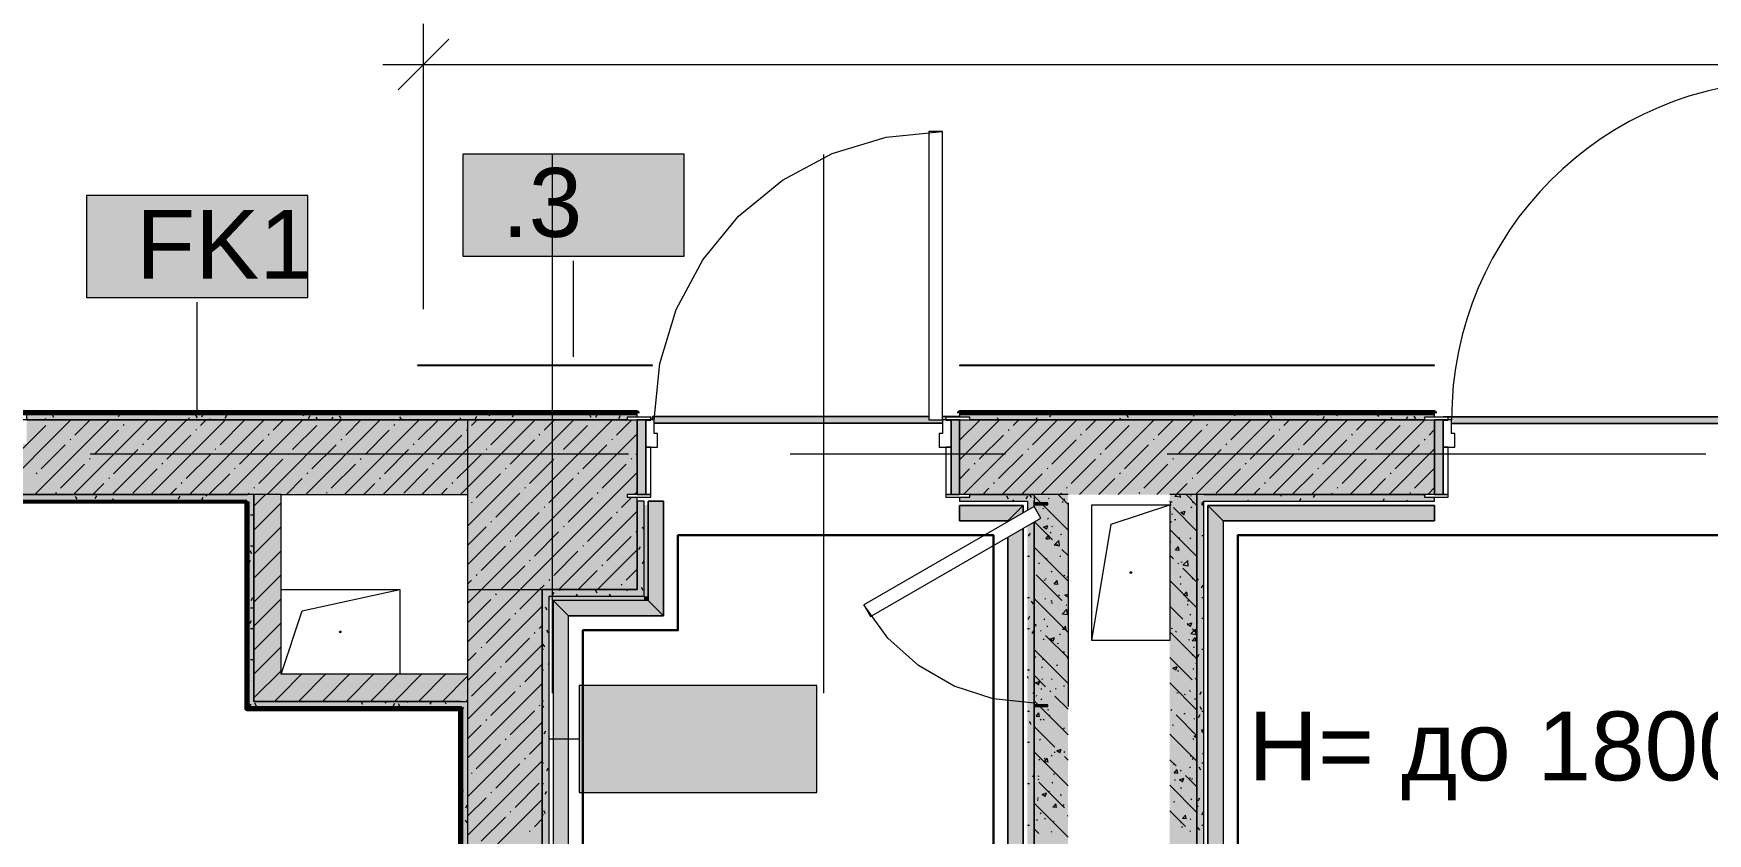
# Model space of a CAD drawing. Header units: millimetres. Extents: x -3817 to 677485, y -22715 to 103890.
# Drawn here: x 391413 to 396348, y 8599 to 10958 of the extents above; entities that cross this region are included whole.
import ezdxf

# ---------------------------------------------------------------- set-up
doc = ezdxf.new("R2010")
doc.units = ezdxf.units.MM
doc.layers.add('PDF _Геометрия', color=7, linetype='Continuous', true_color=0x1d1d1d)
doc.layers.add('PDF _Сплошная заливка', color=7, linetype='Continuous', true_color=0xffffff)
doc.layers.add('PDF _Текст', color=7, linetype='Continuous')
doc.styles.add('PDF GOST-Common', font='arial.ttf')

msp = doc.modelspace()

# ---------------------------------------------------------------- hatches: boundary and pattern name
at = {"layer": 'PDF _Сплошная заливка', "transparency": 33554559}
h = msp.add_hatch(color=256, dxfattribs=at)
h.paths.add_polyline_path([(399142.9, 9819), (399507.9, 9819), (399507.9, 9827), (399562.9, 9827), (399562.9, 9839), (398942.9, 9839), (398942.9, 9827), (398972.9, 9827), (398972.9, 9819)], flags=0)
h.paths.add_polyline_path([(401518.8, 9819), (402032.9, 9819), (402032.9, 9839), (401012.9, 9839), (401012.9, 9827), (401067.9, 9827), (401067.9, 9819)], flags=0)
h.paths.add_polyline_path([(390192.9, 9819), (390192.9, 9839), (388062.9, 9839), (388062.9, 9819), (389515.8, 9819)], flags=0)
h.paths.add_polyline_path([(391392.9, 9819), (393162.9, 9819.3), (393162.9, 9827), (393192.9, 9827), (393192.9, 9839), (391392.9, 9839)], flags=0)
h.paths.add_polyline_path([(394172.9, 9819), (395513.4, 9819.4), (395513.4, 9827), (395543.4, 9827), (395543.4, 9839), (394142.9, 9839), (394142.9, 9827), (394172.9, 9827)], flags=0)
h.paths.add_polyline_path([(396673.4, 9819), (397962.9, 9819), (397962.9, 9827), (397992.9, 9827), (397992.9, 9839), (396643.4, 9839), (396643.4, 9827), (396673.4, 9827), (396673.4, 9819.4)], flags=0)
at = {"layer": 'PDF _Сплошная заливка', "true_color": 0x494949, "transparency": 33554559}
h = msp.add_hatch(color=251, dxfattribs=at)
h.paths.add_polyline_path([(394092.9, 9809), (394092.9, 9819), (394052.9, 9819), (394052.9, 9829), (393237.9, 9829), (393237.9, 9819), (393242.9, 9819), (393242.9, 9809), (394052.9, 9809)], flags=0)
h.paths.add_polyline_path([(394092.9, 9819), (394102.9, 9819), (394102.9, 9827), (394092.9, 9829)], flags=0)
h = msp.add_hatch(color=251, dxfattribs=at)
h.paths.add_polyline_path([(396593.4, 9808), (396593.4, 9819), (396553.4, 9819), (396553.4, 9828), (395583.4, 9827), (395583.4, 9819), (395593.4, 9819), (395593.4, 9808), (396553.4, 9808)], flags=0)
h.paths.add_polyline_path([(396593.4, 9819), (396603.4, 9819), (396603.4, 9827), (396593.4, 9828)], flags=0)
at = {"layer": 'PDF _Сплошная заливка', "transparency": 33554559}
for points in [[(388692.9, 9599), (392692.9, 9599), (392692.9, 9819), (391392.9, 9819), (391392.9, 9749), (390192.9, 9749), (390192.9, 9819), (388692.9, 9819), (388692.9, 9714.6)], [(392692.9, 9319), (393192.9, 9319), (393192.9, 9591), (393162.9, 9591), (393162.9, 9599), (393192.9, 9599), (393192.9, 9819), (392692.9, 9819), (392692.9, 9599)], [(394362.9, 9579), (394362.9, 9599), (394172.9, 9599), (394172.9, 9591), (394142.9, 9591), (394142.9, 9579), (394342.9, 9579)], [(394462.9, 6649), (394462.9, 9599), (394362.9, 9599), (394363.1, 9574), (394402.9, 9574), (394402.9, 9569), (394362.9, 9569), (394363.4, 9563.1), (394382.9, 9529.4), (394362.9, 9517.8), (394362.9, 8979), (394402.9, 8979), (394402.9, 8974), (394362.9, 8974), (394362.9, 6649)], [(394762.9, 6749), (394842.9, 6749), (394842.9, 9599), (394762.9, 9599), (394762.9, 6911.4)], [(394842.9, 7319), (394862.9, 7319), (394862.9, 9599), (394842.9, 9599), (394842.9, 8780.2)], [(392903.4, 2319), (392912.9, 2319), (392912.9, 9319), (392692.9, 9319), (392692.9, 2319)], [(392692.9, 8989), (392692.9, 9069), (392142.9, 9069), (392142.9, 8989), (392672.9, 8989)], [(392671.9, 8969), (392672.9, 8969), (392672.9, 8989), (392042.9, 8989), (392042.9, 8969), (392516.6, 8969)]]:
    msp.add_hatch(color=256, dxfattribs=at).paths.add_polyline_path(points)
h = msp.add_hatch(color=256, dxfattribs=at)
h.paths.add_polyline_path([(394842.9, 9599), (395543.4, 9599), (395543.4, 9819), (394142.9, 9819), (394142.9, 9599), (394762.9, 9599)], flags=0)
h.paths.add_polyline_path([(396643.4, 9599), (397992.9, 9599), (397992.9, 9819), (396643.4, 9819), (396643.4, 9714.6)], flags=0)
h.paths.add_polyline_path([(399142.9, 9599), (399142.9, 9819), (398942.9, 9819), (398942.9, 9599), (398972.9, 9599)], flags=0)
h = msp.add_hatch(color=256, dxfattribs=at)
h.paths.add_polyline_path([(394342.9, 6629), (394362.9, 6629), (394362.9, 9517.8), (394342.9, 9506.3), (394342.9, 6911.4)], flags=0)
h.paths.add_polyline_path([(394342.9, 9552.5), (394362.9, 9564), (394362.9, 9579), (394342.9, 9579), (394342.9, 9564)], flags=0)
h = msp.add_hatch(color=256, dxfattribs=at)
h.paths.add_polyline_path([(397017.7, 9579), (397202.9, 9579), (397202.9, 9599), (396673.4, 9599), (396673.4, 9591), (396643.4, 9591), (396643.4, 9579), (396673.4, 9579)], flags=0)
h.paths.add_polyline_path([(395513.4, 9579), (395543.4, 9579), (395543.4, 9591), (395513.4, 9591), (395513.4, 9599), (394862.9, 9599), (394862.9, 9579)], flags=0)
at = {"layer": 'PDF _Сплошная заливка', "true_color": 0xd7cdc4, "transparency": 33554559}
h = msp.add_hatch(color=254, dxfattribs=at)
h.paths.add_polyline_path([(394285.4, 6571.5), (394330.4, 6616.5), (394330.4, 9499.1), (394285.4, 9473.1), (394285.4, 6911.4)], flags=0)
h.paths.add_polyline_path([(394285.4, 9519.3), (394330.4, 9545.2), (394330.4, 9566.5), (394285.4, 9521.5)], flags=0)
msp.add_hatch(color=254, dxfattribs=at).paths.add_polyline_path([(394875.4, 7356.5), (394920.4, 7401.5), (394920.4, 9521.5), (394875.4, 9566.5), (394875.4, 8780.2)])

# ---------------------------------------------------------------- linework, layer by layer
at = {"layer": 'PDF _Геометрия', "color": 7, "lineweight": 9}
for points in [[(392562.9, 10145), (392562.9, 10866.9), (392562.9, 10986.9)], [(392442.9, 10866.9), (399482.9, 10866.9)], [(393005, 10005.1), (393005, 10288.2)], [(391895.7, 9839.5), (391895.7, 10166.2)], [(393192.9, 9839), (391392.9, 9839)], [(393237.9, 9819), (393237.9, 9829), (393237.9, 9819)], [(395543.4, 9839), (394142.9, 9839)], [(393162.9, 9819), (392692.9, 9819), (392692.9, 9319), (393192.9, 9319), (393192.9, 9591)], [(393192.9, 9599), (393192.9, 9819)], [(389472.9, 9579), (389472.9, 9069), (389472.9, 9579), (389472.9, 9599), (392042.9, 9599), (389472.9, 9599), (389392.9, 9599)], [(389492.9, 9579), (392041.9, 9579)], [(392142.9, 9599), (392062.9, 9599), (392042.9, 9599)], [(392042.9, 9579), (392042.9, 8989)], [(393225.4, 9286.5), (393225.4, 9579), (393225.4, 9286.5), (392945.4, 9286.5)], [(393270.4, 9241.5), (393270.4, 9579), (393270.4, 9241.5), (392990.4, 9241.5)], [(393270.4, 9579), (393225.4, 9579), (393270.4, 9579)], [(394462.9, 9599), (394362.9, 9599), (394362.9, 9579), (394362.9, 9564), (394362.9, 9579)], [(394862.9, 9599), (395517.3, 9599), (394862.9, 9599), (394842.9, 9599), (394762.9, 9599)], [(394142.9, 9566.5), (394142.9, 9521.5), (394142.9, 9566.5)], [(394285.4, 9521.5), (394330.4, 9566.5)], [(394330.4, 9545.2), (394330.4, 9566.5)], [(394330.4, 9566.5), (394330.4, 9545.2)], [(394532.9, 9169), (394590.4, 9511.5), (394762.9, 9569)], [(394875.4, 9566.5), (395542.9, 9566.5), (394875.4, 9566.5), (394875.4, 7356.5)], [(395542.9, 9521.5), (395542.9, 9566.5), (395542.9, 9521.5)], [(394285.4, 9521.5), (394285.4, 9519.3)], [(394285.4, 9521.5), (394285.4, 9519.3)], [(394330.4, 6616.5), (394330.4, 9499.1), (394330.4, 6616.5), (394630.4, 6616.5)], [(394362.9, 6649), (394362.9, 9517.8), (394362.9, 6649), (394462.9, 6649)], [(394920.4, 9521.5), (395542.9, 9521.5), (394920.4, 9521.5), (394920.4, 7401.5)], [(394285.4, 6571.5), (394285.4, 9473.1), (394285.4, 6571.5), (394585.4, 6571.5)], [(392142.9, 9319), (392492.9, 9319), (392492.9, 9069), (392142.9, 9069), (392205.4, 9256.5), (392492.9, 9319)], [(392990.4, 2434.5), (392990.4, 9241.5), (392945.4, 9286.5), (392945.4, 2434.5)], [(392990.4, 2446.5), (392990.4, 9241.5), (393270.4, 9241.5), (393225.4, 9286.5), (392945.4, 9286.5), (392945.4, 2446.5)], [(393225.4, 9296.5), (393214.4, 9296.5), (393214.4, 9286.5)], [(392692.9, 9069), (392692.9, 8989), (392692.9, 2039), (392692.9, 2019), (392442.9, 2019), (392672.9, 2019), (392692.9, 2019), (392692.9, 1819), (392442.9, 1819)], [(392672.9, 8989), (392142.9, 8989), (392672.9, 8989), (392692.9, 8989), (392692.9, 2039), (392692.9, 2019), (392672.9, 2019)], [(392042.9, 8969), (392671.9, 8969)], [(392672.9, 8969), (392672.9, 2040)], [(392932.9, 8878.7), (393022, 8878.7)]]:
    msp.add_lwpolyline(points, dxfattribs=at)
at = {"layer": 'PDF _Геометрия', "color": 7, "lineweight": 20}
msp.add_lwpolyline([(392637.9, 10941.9), (392562.9, 10866.9), (392487.9, 10791.9)], dxfattribs=at)
at = {"layer": 'PDF _Геометрия', "color": 253, "lineweight": 9, "true_color": 0xaaaaaa}
for points in [[(393242.9, 9819), (393259.2, 9984.8), (393307.6, 10144.3), (393386.1, 10291.2), (393491.8, 10420), (393620.7, 10525.8), (393767.6, 10604.3), (393927.1, 10652.7), (394092.9, 10669)], [(392942.9, 9013.6), (392942.9, 10601.1)], [(393742.9, 9013.6), (393742.9, 10601.1)], [(391580, 9719), (393167.5, 9719)], [(393643.8, 9719), (394278.8, 9719)], [(394755, 9719), (396342.5, 9719)], [(394362.9, 8984), (394242.3, 8996.7), (394127, 9034.1), (394022, 9094.8), (393931.9, 9175.9), (393860.6, 9274)]]:
    msp.add_lwpolyline(points, dxfattribs=at)
at = {"layer": 'PDF _Геометрия', "color": 253, "lineweight": 13, "true_color": 0xaaaaaa}
for points in [[(394092.9, 10669), (394052.9, 10669), (394052.9, 9819), (394092.9, 9819)], [(393232.9, 9819), (393232.9, 9827), (393162.9, 9827), (393162.9, 9819)], [(394102.9, 9819), (394172.9, 9819), (394172.9, 9827), (394102.9, 9827)], [(395583.4, 9819), (395583.4, 9827), (395513.4, 9827), (395513.4, 9819)], [(393217.9, 9599), (393217.9, 9819), (393192.9, 9819), (393192.9, 9599)], [(393242.9, 9819), (393217.9, 9819), (393217.9, 9739), (393252.9, 9739), (393252.9, 9779), (393242.9, 9779)], [(393232.9, 9818), (393232.9, 9819), (393217.9, 9819), (393217.9, 9818)], [(394092.9, 9819), (394092.9, 9779), (394082.9, 9779), (394082.9, 9739), (394117.9, 9739), (394117.9, 9819)], [(394102.9, 9818), (394117.9, 9818), (394117.9, 9819), (394102.9, 9819)], [(394117.9, 9599), (394142.9, 9599), (394142.9, 9819), (394117.9, 9819)], [(395568.4, 9599), (395568.4, 9819), (395543.4, 9819), (395543.4, 9599)], [(395593.4, 9819), (395568.4, 9819), (395568.4, 9739), (395603.4, 9739), (395603.4, 9779), (395593.4, 9779)], [(395583.4, 9818), (395583.4, 9819), (395568.4, 9819), (395568.4, 9818)], [(393232.9, 9599), (393232.9, 9739), (393217.9, 9739), (393217.9, 9599)], [(394102.9, 9599), (394117.9, 9599), (394117.9, 9739), (394102.9, 9739)], [(395583.4, 9599), (395583.4, 9739), (395568.4, 9739), (395568.4, 9599)], [(393232.9, 9591), (393232.9, 9599), (393162.9, 9599), (393162.9, 9591)], [(394102.9, 9591), (394172.9, 9591), (394172.9, 9599), (394102.9, 9599)], [(394402.9, 9569), (394402.9, 9574), (394362.9, 9574), (394362.9, 9569)], [(395583.4, 9591), (395583.4, 9599), (395513.4, 9599), (395513.4, 9591)], [(393860.6, 9274), (393880.6, 9239.4), (394382.9, 9529.4), (394362.9, 9564)], [(394402.9, 8979), (394362.9, 8979), (394362.9, 8974), (394402.9, 8974)]]:
    msp.add_lwpolyline(points, close=True, dxfattribs=at)
at = {"layer": 'PDF _Геометрия', "color": 7, "lineweight": 9}
for points in [[(393331.6, 10602.1), (392678.4, 10602.1), (392678.4, 10302.1), (393331.6, 10302.1)], [(392222.2, 10480.1), (391569.1, 10480.1), (391569.1, 10180.1), (392222.2, 10180.1)], [(393237.9, 9829), (394052.9, 9829)], [(394092.9, 9829), (394142.9, 9829)], [(395568.4, 9828), (396553.4, 9828)], [(393242.9, 9809), (394092.9, 9809)], [(395513.4, 9819), (394172.9, 9819)], [(395593.4, 9808), (396593.4, 9808)], [(394172.9, 9599), (394362.9, 9599)], [(394330.4, 9566.5), (394142.9, 9566.5)], [(394762.9, 9569), (394762.9, 9169), (394532.9, 9169), (394532.9, 9569)], [(394875.4, 7356.5), (394875.4, 9566.5), (394920.4, 9521.5), (394920.4, 7401.5), (396650.5, 7401.5), (394920.4, 7401.5), (394875.4, 7356.5), (396624.5, 7356.5)], [(394285.4, 9521.5), (394142.9, 9521.5)], [(393722, 9036.2), (393022, 9036.2), (393022, 8720.6), (393722, 8720.6)]]:
    msp.add_lwpolyline(points, close=True, dxfattribs=at)
at = {"layer": 'PDF _Геометрия', "color": 9, "lineweight": 9, "true_color": 0xc0c0c0}
for points in [[(392545.4, 9979), (393237.9, 9979), (393237.9, 9980), (392545.4, 9980)], [(394142.9, 9979), (395543.4, 9979), (395543.4, 9980), (394142.9, 9980)], [(392562.9, 9844), (393192.9, 9844), (393192.9, 9845), (392562.9, 9845)], [(394142.9, 9844), (395543.4, 9844), (395543.4, 9845), (394142.9, 9845)], [(392062.9, 9599), (392062.9, 8989), (392142.9, 8989), (392062.9, 8989)], [(392692.9, 9599), (392692.9, 9069), (392142.9, 9069), (392142.9, 9599)], [(394842.9, 7319), (394842.9, 9599)]]:
    msp.add_lwpolyline(points, close=True, dxfattribs=at)
at = {"layer": 'PDF _Геометрия', "color": 231, "lineweight": 70, "true_color": 0xff80c0}
for points in [[(393192.9, 9839), (393192.9, 9840), (388052.4, 9840), (386862.9, 9840), (386862.9, 9839)], [(395543.4, 9839), (395543.4, 9840), (394142.9, 9840), (394142.9, 9839)], [(392041.9, 9578), (392041.9, 8969), (392041.9, 8968), (392671.9, 8968), (392671.9, 2040), (388913.9, 2040), (388913.9, 2458.9), (388913.9, 2459.9), (388172.9, 2459.9), (388171.9, 2459.9), (388171.9, 2059.5), (388172.9, 2059.5), (388172.9, 2458.9), (388912.9, 2458.9), (388912.9, 2438.9)], [(392042.9, 8969), (392042.9, 8989)]]:
    msp.add_lwpolyline(points, dxfattribs=at)
at = {"layer": 'PDF _Геометрия', "color": 9, "lineweight": 9, "true_color": 0xc0c0c0}
for points in [[(391392.9, 9839), (391392.9, 9819), (393162.9, 9819)], [(393192.9, 9827), (393192.9, 9839)], [(394142.9, 9839), (394142.9, 9827)], [(395543.4, 9827), (395543.4, 9839)], [(392912.9, 9819), (392692.9, 9819), (388692.9, 9819), (388692.9, 9599), (389392.9, 9599), (389392.9, 9069), (388272.9, 9069), (388272.9, 9319), (388192.9, 9319), (388192.9, 9069), (388192.9, 8989), (389236.7, 8989), (388192.9, 8989), (388192.9, 9599)], [(394142.9, 9819), (394142.9, 9599)], [(395543.4, 9599), (395543.4, 9819)], [(392912.9, 2319), (392912.9, 9319), (392912.9, 2319), (392932.9, 2319), (393192.9, 2319), (393192.9, 2039), (393212.9, 2039), (393442.9, 2039), (393442.9, 2059), (393212.9, 2059), (393212.9, 2319), (393212.9, 2339), (392932.9, 2339), (392932.9, 9299), (393192.9, 9299), (393212.9, 9299), (393212.9, 9579), (393192.9, 9579), (393192.9, 9319), (392932.9, 9319), (392912.9, 9319)], [(394142.9, 9591), (394142.9, 9579), (394342.9, 9579), (394342.9, 9552.5)], [(394462.9, 9574), (394462.9, 8974)], [(396614.4, 7339), (394862.9, 7339), (394862.9, 9579), (395543.4, 9579), (395543.4, 9591)], [(392042.9, 8989), (392042.9, 8969)]]:
    msp.add_lwpolyline(points, dxfattribs=at)
at = {"layer": 'PDF _Геометрия', "color": 231, "lineweight": 9, "true_color": 0xff80c0}
for points in [[(391392.9, 9839), (393192.9, 9839)], [(394142.9, 9839), (395543.4, 9839)], [(392042.9, 8989), (392042.9, 9579), (392041.9, 9579)], [(388912.9, 2438.9), (388912.9, 2040), (388912.9, 2039), (392551.9, 2039), (392672.9, 2039), (392672.9, 2040), (392672.9, 8969), (392671.9, 8969), (392042.9, 8969)]]:
    msp.add_lwpolyline(points, dxfattribs=at)
at = {"layer": 'PDF _Геометрия', "color": 253, "lineweight": 9, "true_color": 0x9b9b9b}
for points in [[(391431.6, 9837.6), (391430.8, 9839)], [(391448.8, 9823), (391446.5, 9819)], [(391473.2, 9826.5), (391468.2, 9835.2)], [(391668.1, 9837.1), (391663.1, 9828.4)], [(391787, 9831.6), (391782.7, 9839)], [(391855, 9835.7), (391853.1, 9839)], [(391872.2, 9824.9), (391868.9, 9819)], [(391896.6, 9824.6), (391891.6, 9833.3)], [(391913.9, 9836), (391908.9, 9827.3)], [(391935.1, 9819), (391933.3, 9822.1)], [(391981.9, 9831.9), (391976.9, 9823.2)], [(392032.7, 9832.7), (392029.1, 9839)], [(392210.4, 9829.7), (392205.4, 9838.5)], [(392227.6, 9830.8), (392222.6, 9822.1)], [(392251.8, 9819), (392247, 9827.3)], [(392295.7, 9826.8), (392291.2, 9819)], [(392320.1, 9822.7), (392315.1, 9831.4)], [(392357.4, 9819), (392356.7, 9820.2)], [(392497.8, 9819.7), (392492.8, 9828.4)], [(392513.9, 9839), (392510, 9832.2)], [(392674.2, 9819), (392670.5, 9825.4)], [(392719.1, 9828.7), (392714.1, 9819.9)], [(392760.3, 9839), (392755.7, 9831.1)], [(392828.8, 9835.7), (392823.8, 9827)], [(393015.7, 9837.1), (393014.6, 9839)], [(393057.3, 9826), (393052.3, 9834.7)], [(393074.5, 9834.6), (393069.5, 9825.9)], [(393142.6, 9830.5), (393137.5, 9821.8)], [(394176.3, 9838.5), (394176, 9839)], [(394257.9, 9819), (394254.5, 9824.9)], [(394371.2, 9825.1), (394367.7, 9819)], [(394412.9, 9836.2), (394407.8, 9827.5)], [(394449.7, 9839), (394449.5, 9838.7)], [(394520.1, 9839), (394517.5, 9834.6)], [(394599.7, 9836.6), (394598.3, 9839)], [(394617, 9824), (394614.1, 9819)], [(394641.4, 9825.4), (394636.3, 9834.2)], [(394766.4, 9839), (394763.2, 9833.5)], [(394836.3, 9838.1), (394831.3, 9829.4)], [(394955.1, 9830.6), (394950.3, 9839)], [(395023.2, 9834.7), (395020.7, 9839)], [(395064.8, 9823.5), (395059.8, 9832.3)], [(395102.6, 9819), (395101.4, 9821.1)], [(395200.9, 9831.7), (395196.7, 9839)], [(395218.1, 9828.9), (395213.1, 9820.2)], [(395259.2, 9839), (395254.7, 9831.3)], [(395364.7, 9839), (395364.4, 9838.4)], [(395378.6, 9828.7), (395373.5, 9837.4)], [(395419.4, 9819), (395415.2, 9826.3)], [(395463.8, 9827.8), (395458.8, 9819.1)], [(395488.2, 9821.7), (395483.2, 9830.4)], [(394685, 9819.9), (394684.5, 9819)], [(391542.3, 9584.8), (391537.3, 9593.5)], [(391580.9, 9579), (391578.9, 9582.4)], [(391599, 9595.5), (391594, 9586.8)], [(391636.3, 9599), (391635.6, 9597.9)], [(391651.3, 9579), (391647, 9586.4)], [(391803.1, 9583.2), (391800.7, 9579)], [(391827.2, 9579), (391824.7, 9583.5)], [(391844.8, 9594.4), (391839.7, 9585.7)], [(391912.8, 9590.3), (391907.8, 9581.6)], [(391924.1, 9594.1), (391921.3, 9599)], [(392003.2, 9579), (392002.4, 9580.5)], [(394245.4, 9596.8), (394244.2, 9599)], [(394287.1, 9585.7), (394282, 9594.4)], [(394302.1, 9583.4), (394299.6, 9579)], [(394343.7, 9594.6), (394338.7, 9585.9)], [(394355.1, 9589.8), (394350.1, 9598.5)], [(394861.6, 9577.2), (394856.6, 9568.4)], [(394861.8, 9565.6), (394856.8, 9574.3)], [(394994.8, 9579), (394992.8, 9582.4)], [(395092.3, 9593.1), (395088.9, 9599)], [(395149, 9587.2), (395144.2, 9579)], [(395170.8, 9579), (395170.5, 9579.5)], [(395190.6, 9598.4), (395185.6, 9589.7)], [(395296.6, 9599), (395295.3, 9596.7)], [(395394.7, 9586.1), (395390.6, 9579)], [(395406.1, 9598.2), (395405.6, 9599)], [(395462.7, 9582), (395461, 9579)], [(395513.4, 9595.3), (395511.2, 9599)], [(392049, 9560.6), (392044, 9569.3)], [(392052.9, 9539), (392062.9, 9539)], [(393211.1, 9569.5), (393212.9, 9569.5)], [(394857, 9569.5), (394862.9, 9569.5)], [(393212.9, 9495.5), (393208.7, 9502.7)], [(394350.8, 9484.9), (394345.8, 9476.2)], [(394857, 9478), (394862.9, 9478)], [(392057.2, 9424.5), (392052.2, 9433.2)], [(392052.9, 9447.6), (392062.9, 9447.6)], [(393201.3, 9444.7), (393196.3, 9436)], [(393212.9, 9434.5), (393212.8, 9434.6)], [(392051.8, 9404.4), (392046.8, 9395.7)], [(393212.5, 9403), (393207.5, 9394.3)], [(393211.1, 9386.6), (393212.9, 9386.6)], [(394342.9, 9417.1), (394348.9, 9417.1)], [(394847.7, 9346.2), (394842.9, 9354.5)], [(394860.5, 9331.4), (394855.5, 9322.7)], [(392058.9, 9294.7), (392053.9, 9286)], [(392947.4, 9309.7), (392942.4, 9301)], [(392965, 9315.2), (392962.8, 9319)], [(393015.5, 9305.6), (393011.6, 9299)], [(393074.7, 9308.1), (393069.7, 9316.8)], [(393115.2, 9299), (393111.3, 9305.6)], [(393164, 9319), (393161.7, 9315.1)], [(393210.8, 9316.3), (393205.8, 9325)], [(393211.1, 9325.6), (393212.9, 9325.6)], [(394342.9, 9295.2), (394348.9, 9295.2)], [(394360.3, 9276), (394355.2, 9284.7)], [(394857, 9295.2), (394862.9, 9295.2)], [(392052.9, 9264.7), (392062.9, 9264.7)], [(392927.5, 9258.3), (392922.5, 9267)], [(394349.7, 9239.2), (394344.7, 9230.5)], [(394857, 9234.2), (394862.9, 9234.2)], [(392043.1, 9205.2), (392042.9, 9205.5)], [(392054.8, 9226.7), (392049.8, 9218)], [(392052.9, 9203.7), (392062.9, 9203.7)], [(392062.9, 9179.7), (392061, 9176.4)], [(392931.6, 9190.2), (392926.5, 9199)], [(394342.9, 9203.7), (394348.9, 9203.7)], [(394360.9, 9197.5), (394355.8, 9188.8)], [(392912.9, 9142.8), (392916.4, 9142.8)], [(392920.4, 9148.6), (392915.4, 9157.3)], [(394857, 9142.8), (394862.9, 9142.8)], [(392052.9, 9112.3), (392062.9, 9112.3)], [(392912.9, 9081.8), (392916.4, 9081.8)], [(392932.9, 9101.6), (392930.1, 9096.9)], [(394342.9, 9081.8), (394348.9, 9081.8)], [(394848.3, 9127.3), (394843.2, 9118.6)], [(392062.9, 9048.9), (392061.4, 9051.4)], [(392913.3, 9038.9), (392912.9, 9039.7)], [(394346.1, 9056.7), (394342.9, 9062.3)], [(392070.6, 8974.7), (392065.5, 8983.4)], [(392269.5, 8989), (392268, 8986.4)], [(392384.3, 8979.9), (392379.3, 8988.6)], [(392452.4, 8984), (392449.4, 8989)], [(392477.2, 8982.9), (392472.1, 8974.2)], [(392494, 8972.8), (392489, 8981.5)], [(392515.9, 8989), (392513.8, 8985.3)], [(392586.3, 8989), (392581.8, 8981.2)], [(392630.1, 8981), (392625.4, 8989)], [(392912.9, 8990.4), (392916.4, 8990.4)], [(394362.9, 9018.1), (394358.8, 9011.1)], [(394855.3, 9017.6), (394850.3, 9008.9)], [(392053.7, 8981), (392048.7, 8972.3)], [(392435.5, 8971.7), (392434, 8969)], [(392531.4, 8969), (392530.6, 8970.4)], [(392681.3, 8970.6), (392676.2, 8961.9)], [(392917.4, 8970.9), (392912.9, 8978.8)], [(394342.9, 8959.9), (394348.9, 8959.9)], [(394851.3, 8949.6), (394846.2, 8940.9)], [(394856.9, 8964.4), (394851.9, 8973.1)], [(394857, 8959.9), (394862.9, 8959.9)], [(392922.9, 8901.5), (392917.9, 8892.8)], [(392932.9, 8883.2), (392931.7, 8885.2)], [(394354.3, 8920.6), (394349.3, 8929.3)], [(394861, 8896.4), (394856, 8905.1)], [(394857, 8898.9), (394862.9, 8898.9)], [(394862.4, 8908), (394857.4, 8899.3)], [(394342.9, 8868.4), (394348.9, 8868.4)], [(394862.9, 8832.2), (394860.1, 8837.1)], [(392912.9, 8807.5), (392916.4, 8807.5)], [(392930, 8791.8), (392925, 8783.1)], [(394853.9, 8786.7), (394848.9, 8795.4)], [(394857, 8807.5), (394862.9, 8807.5)], [(392912.9, 8746.5), (392916.4, 8746.5)], [(394342.9, 8746.5), (394348.9, 8746.5)], [(394362.8, 8774.1), (394357.7, 8765.4)], [(392680.2, 8724.9), (392675.1, 8716.2)], [(392925.9, 8723.8), (392920.9, 8715.1)], [(394850.2, 8703.9), (394845.1, 8695.2)], [(392691.3, 8683.2), (392686.3, 8674.5)], [(392692.1, 8629.7), (392687.1, 8638.4)], [(392912.9, 8655.1), (392916.4, 8655.1)], [(392922.6, 8657.1), (392917.6, 8665.9)], [(392932.9, 8674.9), (392932, 8673.4)], [(394846.9, 8677.1), (394842.9, 8683.9)], [(394861.3, 8662.2), (394856.3, 8653.5)], [(394342.9, 8624.6), (394348.9, 8624.6)], [(394850.9, 8609), (394845.9, 8617.7)], [(394857, 8624.6), (394862.9, 8624.6)]]:
    msp.add_lwpolyline(points, dxfattribs=at)
at = {"layer": 'PDF _Геометрия', "lineweight": 9}
for points in [[(391303.2, 9599), (391523.2, 9819)], [(391378.6, 9731.4), (391449.9, 9802.7)], [(391417.3, 9599), (391637.3, 9819)], [(391464.1, 9816.9), (391466.2, 9819)], [(391531.3, 9599), (391751.3, 9819)], [(391535.4, 9774.1), (391580.2, 9819)], [(391592.4, 9717.1), (391663.7, 9788.4)], [(391645.4, 9599), (391865.4, 9819)], [(391677.9, 9802.7), (391680.3, 9805)], [(391692.2, 9816.9), (391694.3, 9819)], [(391749.2, 9759.9), (391808.3, 9819)], [(391759.4, 9599), (391979.4, 9819)], [(391806.3, 9702.9), (391877.5, 9774.1)], [(391873.5, 9599), (392093.5, 9819)], [(391891.8, 9788.4), (391894.2, 9790.8)], [(391906, 9802.7), (391922.4, 9819)], [(391963.1, 9745.6), (392034.4, 9816.9)], [(391987.5, 9599), (392207.5, 9819)], [(392101.6, 9599), (392321.6, 9819)], [(392105.6, 9774.1), (392108, 9776.5)], [(392119.9, 9788.4), (392150.5, 9819)], [(392176.9, 9731.4), (392248.2, 9802.7)], [(392215.6, 9599), (392435.6, 9819)], [(392262.5, 9816.9), (392264.5, 9819)], [(392329.7, 9599), (392549.7, 9819)], [(392333.7, 9774.1), (392378.6, 9819)], [(392390.8, 9717.1), (392462, 9788.4)], [(392443.7, 9599), (392663.7, 9819)], [(392476.3, 9802.7), (392478.7, 9805)], [(392490.5, 9816.9), (392492.6, 9819)], [(392547.6, 9759.9), (392606.7, 9819)], [(392557.8, 9599), (392692.9, 9734.1), (392777.8, 9819)], [(392604.6, 9702.9), (392675.9, 9774.1)], [(392671.8, 9599), (392692.9, 9620.1), (392891.8, 9819)], [(392690.1, 9788.4), (392692.5, 9790.8)], [(392692.9, 9506), (393005.9, 9819)], [(392692.9, 9392), (393119.9, 9819)], [(392692.9, 9277.9), (392734, 9319), (393192.9, 9777.9)], [(392704.4, 9802.7), (392720.7, 9819)], [(392761.4, 9745.6), (392832.7, 9816.9)], [(392904, 9774.1), (392906.3, 9776.5)], [(392918.2, 9788.4), (392948.8, 9819)], [(392975.3, 9731.4), (393046.5, 9802.7)], [(393060.8, 9816.9), (393062.9, 9819)], [(393132.1, 9774.1), (393176.9, 9819)], [(394142.9, 9815.5), (394146.4, 9819)], [(394142.9, 9701.5), (394260.4, 9819)], [(394144.3, 9759.9), (394203.4, 9819)], [(394154.5, 9599), (394374.5, 9819)], [(394201.3, 9702.9), (394272.6, 9774.1)], [(394268.5, 9599), (394488.5, 9819)], [(394286.8, 9788.4), (394289.2, 9790.8)], [(394301.1, 9802.7), (394317.4, 9819)], [(394358.1, 9745.6), (394429.4, 9816.9)], [(394382.6, 9599), (394602.6, 9819)], [(394496.6, 9599), (394716.6, 9819)], [(394500.7, 9774.1), (394503, 9776.5)], [(394514.9, 9788.4), (394545.5, 9819)], [(394571.9, 9731.4), (394643.2, 9802.7)], [(394610.6, 9599), (394830.6, 9819)], [(394657.5, 9816.9), (394659.6, 9819)], [(394724.7, 9599), (394944.7, 9819)], [(394728.8, 9774.1), (394773.6, 9819)], [(394785.8, 9717.1), (394857.1, 9788.4)], [(394838.7, 9599), (395058.7, 9819)], [(394871.3, 9802.7), (394873.7, 9805)], [(394885.6, 9816.9), (394887.7, 9819)], [(394942.6, 9759.9), (395001.7, 9819)], [(394952.8, 9599), (395172.8, 9819)], [(394999.6, 9702.9), (395070.9, 9774.1)], [(395066.8, 9599), (395286.8, 9819)], [(395085.2, 9788.4), (395087.5, 9790.8)], [(395099.4, 9802.7), (395115.8, 9819)], [(395156.5, 9745.6), (395227.7, 9816.9)], [(395180.9, 9599), (395400.9, 9819)], [(395294.9, 9599), (395514.9, 9819)], [(395299, 9774.1), (395301.4, 9776.5)], [(395313.3, 9788.4), (395343.9, 9819)], [(395370.3, 9731.4), (395441.6, 9802.7)], [(395455.8, 9816.9), (395457.9, 9819)], [(395527.1, 9774.1), (395543.4, 9790.4)], [(391435.6, 9674.4), (391506.9, 9745.6)], [(391521.1, 9759.9), (391523.5, 9762.3)], [(391649.4, 9660.1), (391720.7, 9731.4)], [(391735, 9745.6), (391737.3, 9748)], [(391948.8, 9731.4), (391951.2, 9733.7)], [(392020.1, 9688.6), (392091.4, 9759.9)], [(392233.9, 9674.4), (392305.2, 9745.6)], [(392319.5, 9759.9), (392321.8, 9762.3)], [(392447.8, 9660.1), (392519.1, 9731.4)], [(392533.3, 9745.6), (392535.7, 9748)], [(392747.2, 9731.4), (392749.5, 9733.7)], [(392818.4, 9688.6), (392889.7, 9759.9)], [(393032.3, 9674.4), (393103.6, 9745.6)], [(393117.8, 9759.9), (393120.2, 9762.3)], [(394343.9, 9731.4), (394346.2, 9733.7)], [(394415.1, 9688.6), (394486.4, 9759.9)], [(394629, 9674.4), (394700.3, 9745.6)], [(394714.5, 9759.9), (394716.9, 9762.3)], [(394842.8, 9660.1), (394914.1, 9731.4)], [(394928.4, 9745.6), (394930.7, 9748)], [(395142.2, 9731.4), (395144.6, 9733.7)], [(395213.5, 9688.6), (395284.8, 9759.9)], [(395409, 9599), (395543.4, 9733.4)], [(395427.3, 9674.4), (395498.6, 9745.6)], [(395512.9, 9759.9), (395515.2, 9762.3)], [(391492.6, 9617.3), (391563.9, 9688.6)], [(391578.2, 9702.9), (391580.5, 9705.2)], [(391706.5, 9603.1), (391777.7, 9674.4)], [(391792, 9688.6), (391794.4, 9691)], [(391863.3, 9645.8), (391934.6, 9717.1)], [(392005.8, 9674.4), (392008.2, 9676.7)], [(392077.1, 9631.6), (392148.4, 9702.9)], [(392162.7, 9717.1), (392165, 9719.5)], [(392291, 9617.3), (392362.2, 9688.6)], [(392376.5, 9702.9), (392378.9, 9705.2)], [(392504.8, 9603.1), (392576.1, 9674.4)], [(392590.3, 9688.6), (392592.7, 9691)], [(392661.6, 9645.8), (392692.9, 9677.1), (392732.9, 9717.1)], [(392804.2, 9674.4), (392806.6, 9676.7)], [(392875.5, 9631.6), (392946.7, 9702.9)], [(392961, 9717.1), (392963.4, 9719.5)], [(393089.3, 9617.3), (393160.6, 9688.6)], [(393174.8, 9702.9), (393177.2, 9705.2)], [(393189.1, 9717.1), (393192.9, 9720.9)], [(394142.9, 9644.5), (394172.8, 9674.4)], [(394187, 9688.6), (394189.4, 9691)], [(394258.3, 9645.8), (394329.6, 9717.1)], [(394400.9, 9674.4), (394403.2, 9676.7)], [(394472.2, 9631.6), (394543.4, 9702.9)], [(394557.7, 9717.1), (394560.1, 9719.5)], [(394686, 9617.3), (394757.3, 9688.6)], [(394771.5, 9702.9), (394773.9, 9705.2)], [(394899.8, 9603.1), (394971.1, 9674.4)], [(394985.4, 9688.6), (394987.7, 9691)], [(395056.7, 9645.8), (395127.9, 9717.1)], [(395199.2, 9674.4), (395201.6, 9676.7)], [(395270.5, 9631.6), (395341.8, 9702.9)], [(395356, 9717.1), (395358.4, 9719.5)], [(395484.3, 9617.3), (395543.4, 9676.4)], [(391421.3, 9660.1), (391423.7, 9662.5)], [(391588.3, 9599), (391620.9, 9631.6)], [(391635.2, 9645.8), (391637.6, 9648.2)], [(391849, 9631.6), (391851.4, 9634)], [(391930.5, 9599), (391991.6, 9660.1)], [(392158.6, 9599), (392205.4, 9645.8)], [(392219.7, 9660.1), (392222.1, 9662.5)], [(392386.7, 9599), (392419.3, 9631.6)], [(392433.5, 9645.8), (392435.9, 9648.2)], [(392647.4, 9631.6), (392649.7, 9634)], [(392692.9, 9163.9), (392848, 9319), (393192.9, 9663.9)], [(392718.6, 9588.8), (392789.9, 9660.1)], [(392932.5, 9574.6), (393003.8, 9645.8)], [(393018, 9660.1), (393020.4, 9662.5)], [(394244.1, 9631.6), (394246.4, 9634)], [(394325.5, 9599), (394386.6, 9660.1)], [(394553.6, 9599), (394600.5, 9645.8)], [(394614.7, 9660.1), (394617.1, 9662.5)], [(394781.7, 9599), (394814.3, 9631.6)], [(394828.6, 9645.8), (394830.9, 9648.2)], [(395042.4, 9631.6), (395044.8, 9634)], [(395123.9, 9599), (395185, 9660.1)], [(395352, 9599), (395398.8, 9645.8)], [(395413.1, 9660.1), (395415.4, 9662.5)], [(391478.4, 9603.1), (391480.7, 9605.4)], [(391816.4, 9599), (391834.8, 9617.3)], [(392044.5, 9599), (392048.6, 9603.1)], [(392062.9, 9617.3), (392065.2, 9619.7)], [(392062.9, 9564.8), (392097.1, 9599)], [(392062.9, 9494.1), (392142.9, 9574.1)], [(392276.7, 9603.1), (392279.1, 9605.4)], [(392614.8, 9599), (392633.1, 9617.3)], [(392704.4, 9574.6), (392706.8, 9576.9)], [(392775.7, 9531.8), (392847, 9603.1)], [(392861.2, 9617.3), (392863.6, 9619.7)], [(392989.5, 9517.5), (393060.8, 9588.8)], [(393075.1, 9603.1), (393077.4, 9605.4)], [(393146.3, 9560.3), (393177, 9591)], [(393185, 9599), (393192.9, 9606.9)], [(394211.5, 9599), (394229.8, 9617.3)], [(394439.6, 9599), (394443.6, 9603.1)], [(394457.9, 9617.3), (394460.3, 9619.7)], [(394671.7, 9603.1), (394674.1, 9605.4)], [(395009.8, 9599), (395028.1, 9617.3)], [(395237.9, 9599), (395242, 9603.1)], [(395256.2, 9617.3), (395258.6, 9619.7)], [(395470.1, 9603.1), (395472.5, 9605.4)], [(395523, 9599), (395543.4, 9619.3)], [(392832.7, 9474.8), (392904, 9546)], [(392918.2, 9560.3), (392920.6, 9562.7)], [(392962.1, 9319), (393192.9, 9549.8)], [(393046.5, 9460.5), (393117.8, 9531.8)], [(393132.1, 9546), (393134.4, 9548.4)], [(392062.9, 9423.4), (392142.9, 9503.4)], [(392692.9, 9449), (392747.2, 9503.3)], [(392761.4, 9517.5), (392763.8, 9519.9)], [(392889.7, 9417.7), (392961, 9489)], [(392975.3, 9503.3), (392977.6, 9505.7)], [(393103.6, 9403.5), (393174.8, 9474.8)], [(393189.1, 9489), (393191.5, 9491.4)], [(392062.9, 9352.6), (392142.9, 9432.6)], [(392732.9, 9375), (392804.2, 9446.3)], [(392818.4, 9460.5), (392820.8, 9462.9)], [(392946.7, 9360.7), (393018, 9432)], [(393032.3, 9446.3), (393034.7, 9448.6)], [(393076.1, 9319), (393192.9, 9435.8)], [(392791, 9319), (392861.2, 9389.2)], [(392875.5, 9403.5), (392877.8, 9405.9)], [(393089.3, 9389.2), (393091.7, 9391.6)], [(393160.6, 9346.5), (393192.9, 9378.8)], [(392062.9, 9281.9), (392142.9, 9361.9)], [(392692.9, 9335), (392704.4, 9346.5)], [(392718.6, 9360.7), (392721, 9363.1)], [(392847, 9260.9), (392905, 9319), (392918.2, 9332.2)], [(392932.5, 9346.5), (392934.9, 9348.8)], [(393019.1, 9319), (393075.1, 9375)], [(393146.3, 9332.2), (393148.7, 9334.6)], [(392062.9, 9211.2), (392142.9, 9291.2)], [(392692.9, 9220.9), (392761.4, 9289.4)], [(392775.7, 9303.7), (392778, 9306.1)], [(393190.2, 9319), (393192.9, 9321.7)], [(392692.9, 9049.8), (392912.9, 9269.8)], [(392747.2, 9161.1), (392818.4, 9232.4)], [(392832.7, 9246.7), (392835.1, 9249)], [(392062.9, 9140.5), (392142.9, 9220.5)], [(392889.7, 9189.6), (392892.1, 9192)], [(392904, 9203.9), (392912.9, 9212.8)], [(392062.9, 9069.8), (392142.9, 9149.8)], [(392692.9, 8935.8), (392912.9, 9155.8)], [(392692.9, 9106.9), (392718.6, 9132.6)], [(392732.9, 9146.9), (392735.3, 9149.2)], [(392804.2, 9104.1), (392875.5, 9175.4)], [(392789.9, 9089.9), (392792.3, 9092.2)], [(392861.2, 9047.1), (392912.9, 9098.8)], [(392062.9, 8999.1), (392142.9, 9079.1)], [(392123.5, 8989), (392142.9, 9008.4), (392203.5, 9069)], [(392194.2, 8989), (392274.2, 9069)], [(392264.9, 8989), (392344.9, 9069)], [(392335.6, 8989), (392415.6, 9069)], [(392406.4, 8989), (392486.4, 9069)], [(392477.1, 8989), (392557.1, 9069)], [(392547.8, 8989), (392627.8, 9069)], [(392618.5, 8989), (392692.9, 9063.4)], [(392692.9, 8821.7), (392912.9, 9041.7)], [(392704.4, 9004.3), (392775.7, 9075.6)], [(392847, 9032.8), (392849.3, 9035.2)], [(392689.2, 8989), (392692.9, 8992.7)], [(392761.4, 8947.3), (392832.7, 9018.6)], [(392747.2, 8933), (392749.5, 8935.4)], [(392818.4, 8890.3), (392889.7, 8961.5)], [(392904, 8975.8), (392906.3, 8978.2)], [(392692.9, 8707.7), (392912.9, 8927.7)], [(392692.9, 8878.8), (392732.9, 8918.8)], [(392718.6, 8790.5), (392789.9, 8861.8)], [(392804.2, 8876), (392806.6, 8878.4)], [(392875.5, 8833.2), (392912.9, 8870.7)], [(392692.9, 8593.6), (392912.9, 8813.6)], [(392775.7, 8733.4), (392847, 8804.7)], [(392861.2, 8819), (392863.6, 8821.4)], [(392704.4, 8776.2), (392706.8, 8778.6)], [(392832.7, 8676.4), (392904, 8747.7)], [(392692.9, 8650.7), (392747.2, 8704.9)], [(392692.9, 8479.6), (392912.9, 8699.6)], [(392761.4, 8719.2), (392763.8, 8721.6)], [(392732.9, 8576.6), (392804.2, 8647.9)], [(392818.4, 8662.2), (392820.8, 8664.5)], [(392889.7, 8619.4), (392912.9, 8642.6)], [(392875.5, 8605.1), (392877.8, 8607.5)]]:
    msp.add_lwpolyline(points, dxfattribs=at)
at = {"layer": 'PDF _Геометрия', "color": 5, "lineweight": 9}
msp.add_lwpolyline([(392041.9, 9578), (392041.9, 9579), (389492.9, 9579), (389492.9, 9578), (389493.9, 9578)], dxfattribs=at)
at = {"layer": 'PDF _Геометрия', "color": 5, "lineweight": 53}
msp.add_lwpolyline([(389493.9, 9578), (392041.9, 9578)], dxfattribs=at)
at = {"layer": 'PDF _Геометрия', "color": 252, "lineweight": 9, "true_color": 0x878787}
for points in [[(394383.1, 9574), (394362.9, 9594.2)], [(394404.8, 9585.9), (394407.4, 9588)], [(394462.9, 9569.7), (394433.6, 9599)], [(394445.6, 9578.4), (394448.4, 9576.6)], [(394450.6, 9586), (394453.1, 9583.7)], [(394762.9, 9578), (394763.8, 9579)], [(394765.9, 9567.8), (394763.8, 9579)], [(394767.3, 9576.5), (394770, 9578.5)], [(394793.9, 9590.7), (394778, 9593.1), (394783.7, 9599)], [(394793.9, 9590.6), (394792.9, 9599)], [(394842.9, 9566.8), (394810.7, 9599)], [(394823.8, 9595.5), (394827.1, 9596)], [(394829.6, 9577.2), (394832, 9574.9)], [(394462.9, 9494.2), (394388.1, 9569)], [(394388.1, 9558.5), (394391, 9556.7)], [(394402.6, 9526.7), (394405.3, 9528.8)], [(394762.9, 9568.2), (394765.9, 9567.9)], [(394767.8, 9542.5), (394770.6, 9540.7)], [(394842.9, 9491.4), (394773.8, 9560.5)], [(394777, 9525.4), (394780.4, 9525.8)], [(394804.3, 9539.5), (394795.4, 9545.5), (394807.9, 9550.3)], [(394804.3, 9539.5), (394807.9, 9550.2)], [(394825.2, 9562.4), (394828.1, 9560.6)], [(394416.8, 9464.9), (394363.5, 9518.2)], [(394399.4, 9496.4), (394390.5, 9502.4), (394403, 9507.2)], [(394407.9, 9467.6), (394397.3, 9468.6), (394405.9, 9478.8)], [(394399.4, 9496.4), (394403, 9507.1)], [(394407.9, 9467.6), (394405.9, 9478.7)], [(394410.2, 9488), (394413, 9486.2)], [(394414.8, 9506), (394417.3, 9503.7)], [(394441, 9481.2), (394444.4, 9481.6)], [(394842.9, 9415.9), (394762.9, 9495.9)], [(394765.2, 9517.3), (394767.8, 9519.3)], [(394462.9, 9343.3), (394362.9, 9443.3)], [(394400.4, 9467.5), (394403.1, 9469.6)], [(394437.9, 9446.9), (394422.1, 9449.4), (394435.9, 9463.8)], [(394431.9, 9449.8), (394429.3, 9452.4)], [(394437.9, 9446.9), (394436, 9463.7)], [(394462.9, 9418.8), (394444.4, 9437.3)], [(394763, 9458.1), (394765.7, 9460.1)], [(394790.5, 9434.2), (394779.9, 9435.1), (394788.5, 9445.3)], [(394790.5, 9434.1), (394788.5, 9445.2)], [(394789.9, 9472), (394792.7, 9470.2)], [(394822.2, 9471.1), (394824.7, 9468.8)], [(394842.5, 9470.1), (394842.9, 9470.1)], [(394375.6, 9397.2), (394378.4, 9395.4)], [(394394.3, 9411), (394397.6, 9411.5)], [(394398.3, 9408.4), (394400.9, 9410.4)], [(394407.5, 9399.9), (394409.9, 9397.6)], [(394438.8, 9416.9), (394442.1, 9417.3)], [(394762.9, 9420.7), (394764.6, 9421.3)], [(394762.9, 9416.1), (394764.6, 9421.3)], [(394773.8, 9409.6), (394762.9, 9420.6)], [(394762.9, 9412.7), (394763.6, 9412)], [(394762.9, 9400.5), (394763.5, 9401)], [(394788.9, 9394.5), (394786.4, 9397)], [(394795.8, 9399.9), (394799.1, 9400.4)], [(394842.9, 9340.6), (394801.5, 9382)], [(394817.4, 9388), (394801.6, 9390.5), (394815.5, 9404.9)], [(394817.4, 9388), (394815.5, 9404.9)], [(394840.3, 9405.8), (394842.9, 9406.1)], [(394444.4, 9286.4), (394369, 9361.8)], [(394392, 9346.8), (394395.3, 9347.2)], [(394396.1, 9349.2), (394398.8, 9351.2)], [(394413.1, 9373.3), (394415.9, 9371.5)], [(394432.6, 9333.9), (394422, 9334.8), (394430.6, 9345)], [(394432.6, 9333.8), (394430.6, 9345)], [(394450.1, 9360.9), (394452.5, 9358.6)], [(394459.3, 9355.6), (394462.7, 9356.1)], [(394842.9, 9265.1), (394762.9, 9345.1)], [(394792.7, 9357.3), (394795.5, 9355.5)], [(394793.5, 9335.7), (394796.8, 9336.1)], [(394829, 9352), (394831.5, 9349.8)], [(394462.9, 9192.5), (394362.9, 9292.5)], [(394394, 9290), (394396.6, 9292)], [(394412.6, 9285.5), (394415.9, 9286)], [(394414.3, 9280.8), (394416.8, 9278.6)], [(394435.1, 9302.8), (394437.9, 9301)], [(394462.2, 9295.9), (394453.4, 9301.9), (394462.9, 9305.5)], [(394462.2, 9295.8), (394462.9, 9297.8)], [(394815.2, 9300.4), (394804.6, 9301.3), (394813.1, 9311.6)], [(394815.2, 9300.4), (394813.1, 9311.5)], [(394814.8, 9286.8), (394817.6, 9285)], [(394391.8, 9230.8), (394394.5, 9232.8)], [(394461.5, 9244.3), (394445.7, 9246.7), (394459.5, 9261.2)], [(394459.5, 9271.3), (394457, 9273.8)], [(394461.5, 9244.2), (394459.5, 9261.1)], [(394801.5, 9231.1), (394762.9, 9269.7)], [(394814.1, 9274.4), (394817.4, 9274.8)], [(394821.7, 9245.9), (394824.2, 9243.7)], [(394369, 9211), (394362.9, 9217.1)], [(394365.8, 9215.4), (394369.1, 9215.8)], [(394384.1, 9195.9), (394381.6, 9198.4)], [(394462.9, 9117.1), (394396.7, 9183.3)], [(394400.5, 9211.9), (394403.3, 9210.1)], [(394438, 9188.1), (394440.8, 9186.3)], [(394457.3, 9200.1), (394446.6, 9201.1), (394455.2, 9211.3)], [(394457.3, 9200.1), (394455.2, 9211.2)], [(394842.9, 9114.2), (394762.9, 9194.2)], [(394762.9, 9187), (394763.1, 9186.8)], [(394767.3, 9204.3), (394770.6, 9204.7)], [(394780.1, 9195.9), (394783, 9194.1)], [(394816.6, 9216), (394814.1, 9218.5)], [(394823.9, 9210.1), (394815, 9216), (394827.5, 9220.8)], [(394823.9, 9210), (394827.5, 9220.8)], [(394841, 9185.4), (394825.2, 9187.9), (394839, 9202.3)], [(394842.9, 9189.7), (394829.1, 9203.4)], [(394841, 9185.4), (394839, 9202.3)], [(394462.9, 9041.6), (394362.9, 9141.6)], [(394389.6, 9171.6), (394392.3, 9173.6)], [(394406.9, 9174.8), (394409.4, 9172.5)], [(394419, 9167), (394410.1, 9172.9), (394422.6, 9177.7)], [(394419, 9166.9), (394422.6, 9177.7)], [(394431.3, 9160), (394434.6, 9160.5)], [(394449.5, 9135.7), (394452, 9133.5)], [(394817.6, 9172), (394820.5, 9170.2)], [(394839.9, 9166.7), (394829.2, 9167.6), (394837.8, 9177.8)], [(394832.8, 9148.9), (394836.1, 9149.4)], [(394839.9, 9166.6), (394837.8, 9177.8)], [(394842, 9173.5), (394842.9, 9174.2)], [(394365.1, 9121.6), (394367.9, 9119.8)], [(394384.5, 9089.9), (394387.9, 9090.4)], [(394387.5, 9112.4), (394390.1, 9114.4)], [(394429, 9095.8), (394432.4, 9096.2)], [(394460, 9117.6), (394462.9, 9115.7)], [(394829.1, 9052.6), (394762.9, 9118.8)], [(394780.6, 9081.1), (394771.8, 9087.1), (394784.2, 9091.9)], [(394780.6, 9081.1), (394784.2, 9091.8)], [(394828.5, 9126.9), (394831, 9124.6)], [(394830.6, 9084.7), (394833.9, 9085.1)], [(394839.7, 9101.5), (394842.5, 9099.7)], [(394839.9, 9114.4), (394842.5, 9116.4)], [(394396.7, 9032.4), (394362.9, 9066.2)], [(394375.7, 9038), (394366.9, 9044), (394379.3, 9048.8)], [(394375.7, 9038), (394379.3, 9048.7)], [(394385.3, 9053.2), (394388, 9055.3)], [(394413.8, 9055.7), (394416.2, 9053.4)], [(394449.6, 9034.5), (394452.9, 9035)], [(394842.9, 8963.3), (394762.9, 9043.3)], [(394786, 9078.8), (394789.4, 9079.3)], [(394837.7, 9055.2), (394840.3, 9057.2)], [(394842.9, 9038.8), (394841.7, 9040)], [(394374.6, 8979), (394362.9, 8990.7)], [(394368, 9006.8), (394370.8, 9005)], [(394382.3, 9025.7), (394385.6, 9026.1)], [(394383.1, 8994), (394385.8, 8996.1)], [(394411.7, 9017.4), (394409.2, 9019.9)], [(394462.9, 8966.2), (394424.3, 9004.8)], [(394425.4, 9026.7), (394428.2, 9024.9)], [(394783.8, 9014.5), (394787.1, 9015)], [(394805.1, 9010.7), (394807.9, 9008.9)], [(394821.2, 9020.8), (394823.7, 9018.5)], [(394835.5, 8996), (394838.2, 8998)], [(394842.5, 8986.8), (394842.9, 8986.6)], [(394379.1, 8943.8), (394368.5, 8944.8), (394377, 8955)], [(394379.1, 8943.8), (394377, 8954.9)], [(394462.9, 8890.7), (394379.6, 8974)], [(394381, 8934.8), (394383.6, 8936.9)], [(394390, 8936.3), (394392.9, 8934.5)], [(394402.8, 8964.4), (394406.2, 8964.8)], [(394406.4, 8949.6), (394408.9, 8947.3)], [(394768.8, 8962), (394766.3, 8964.6)], [(394842.9, 8887.9), (394781.4, 8949.5)], [(394804.3, 8953.3), (394807.7, 8953.7)], [(394833.4, 8936.8), (394836, 8938.8)], [(394424.3, 8853.9), (394362.9, 8915.3)], [(394449, 8910.6), (394451.5, 8908.3)], [(394842.9, 8812.5), (394762.9, 8892.5)], [(394769.7, 8920.3), (394772.5, 8918.5)], [(394828, 8901.7), (394830.5, 8899.5)], [(394842.9, 8881), (394834.6, 8886.6), (394842.9, 8889.8)], [(394462.9, 8739.9), (394362.9, 8839.9)], [(394378.8, 8875.7), (394381.5, 8877.7)], [(394421.6, 8838.9), (394424.9, 8839.4)], [(394438.6, 8837.5), (394429.7, 8843.5), (394442.2, 8848.3)], [(394439.4, 8838.8), (394436.9, 8841.3)], [(394438.6, 8837.5), (394442.2, 8848.2)], [(394450.3, 8841.5), (394453.2, 8839.7)], [(394831.2, 8877.6), (394833.9, 8879.6)], [(394376.7, 8816.5), (394379.3, 8818.5)], [(394392.9, 8821.6), (394395.7, 8819.8)], [(394403.8, 8810.1), (394393.1, 8811), (394401.7, 8821.2)], [(394403.8, 8810), (394401.7, 8821.2)], [(394413.2, 8830.5), (394415.7, 8828.3)], [(394462.9, 8815.3), (394452, 8826.3)], [(394781.4, 8798.6), (394762.9, 8817.1)], [(394772.6, 8805.5), (394775.4, 8803.7)], [(394786.3, 8776.6), (394775.7, 8777.5), (394784.3, 8787.8)], [(394786.3, 8776.6), (394784.3, 8787.7)], [(394796.5, 8783.5), (394793.9, 8786)], [(394820.7, 8795.7), (394823.1, 8793.4)], [(394823.1, 8827.8), (394826.4, 8828.3)], [(394829, 8818.4), (394831.7, 8820.5)], [(394830, 8825.4), (394832.8, 8823.6)], [(394364, 8763.4), (394362.9, 8764.5)], [(394374.5, 8757.3), (394377.2, 8759.3)], [(394374.8, 8768.8), (394378.1, 8769.2)], [(394452, 8675.4), (394376.5, 8750.8)], [(394414.9, 8751.1), (394417.8, 8749.3)], [(394419.3, 8774.7), (394422.6, 8775.1)], [(394842.9, 8661.6), (394762.9, 8741.6)], [(394776.3, 8757.7), (394779.6, 8758.1)], [(394800.2, 8751.7), (394791.4, 8757.7), (394803.8, 8762.4)], [(394794.6, 8735), (394797.4, 8733.2)], [(394800.2, 8751.6), (394803.8, 8762.4)], [(394842.9, 8737.1), (394809, 8770.9)], [(394820.8, 8763.5), (394824.1, 8764)], [(394826.9, 8759.2), (394829.5, 8761.3)], [(394462.9, 8589), (394362.9, 8689)], [(394372.3, 8698.1), (394375, 8700.1)], [(394372.5, 8704.5), (394375.9, 8705)], [(394395.3, 8708.6), (394386.5, 8714.5), (394398.9, 8719.3)], [(394395.3, 8708.5), (394398.9, 8719.3)], [(394405.9, 8724.5), (394408.4, 8722.2)], [(394428.4, 8676.3), (394417.8, 8677.3), (394426.4, 8687.5)], [(394428.4, 8676.3), (394426.4, 8687.4)], [(394439.9, 8713.4), (394443.2, 8713.8)], [(394448.5, 8685.4), (394451, 8683.2)], [(394774, 8693.4), (394777.4, 8693.9)], [(394824.7, 8700), (394827.4, 8702.1)], [(394841.4, 8702.3), (394842.9, 8702.5)], [(394370.2, 8638.9), (394372.8, 8640.9)], [(394380.3, 8660.2), (394383.2, 8658.4)], [(394393.1, 8643.3), (394396.4, 8643.7)], [(394417.8, 8636.3), (394420.6, 8634.5)], [(394461.5, 8651.4), (394462.9, 8652.5)], [(394809, 8620.1), (394762.9, 8666.2)], [(394811, 8642.9), (394800.4, 8643.8), (394809, 8654)], [(394811, 8642.8), (394809, 8654)], [(394822.6, 8640.8), (394825.2, 8642.9)], [(394827.5, 8676.6), (394829.9, 8674.3)], [(394376.5, 8600), (394362.9, 8613.6)], [(394412.7, 8605.4), (394415.2, 8603.1)], [(394794.6, 8632.2), (394797.9, 8632.6)], [(394797.5, 8620.3), (394800.3, 8618.5)], [(394824.1, 8605), (394821.6, 8607.5)]]:
    msp.add_lwpolyline(points, dxfattribs=at)
at = {"layer": 'PDF _Геометрия', "color": 231, "lineweight": 30, "true_color": 0xff80c0}
for points in [[(394242.9, 5559), (395547.9, 5559), (394242.9, 5559), (394242.9, 9479), (393312.9, 9479), (393312.9, 9199), (393032.9, 9199), (393032.9, 2445.5)], [(397107.9, 9479), (394962.9, 9479), (394962.9, 7439), (397102.9, 7439), (397102.9, 9479)]]:
    msp.add_lwpolyline(points, dxfattribs=at)
at = {"layer": 'PDF _Геометрия', "color": 7, "lineweight": 9}
for centre in [(394647.9, 9369), (392317.9, 9194)]:
    msp.add_circle(centre, 2.5, dxfattribs=at)
at = {"layer": 'PDF _Геометрия', "color": 253, "lineweight": 9, "true_color": 0xaaaaaa}
msp.add_arc((396593.4, 9819), 1000, 90, 180, dxfattribs=at)
at = {"layer": 'PDF _Сплошная заливка', "lineweight": 9, "transparency": 33554559}
for points in [[(393331.6, 10602.1), (392678.4, 10602.1), (393331.6, 10302.1), (392678.4, 10302.1)], [(392222.2, 10480.1), (391569.1, 10480.1), (392222.2, 10180.1), (391569.1, 10180.1)], [(393722, 9036.2), (393022, 9036.2), (393722, 8720.6), (393022, 8720.6)]]:
    msp.add_solid(points, dxfattribs=at)
at = {"layer": 'PDF _Сплошная заливка', "color": 254, "lineweight": 35, "true_color": 0xffb9dc, "transparency": 33554559}
for points in [[(393192.9, 9839), (393192.9, 9840), (392516.6, 9839)], [(395543.4, 9839), (395543.4, 9840), (395517.3, 9839)]]:
    msp.add_solid(points, dxfattribs=at)
at = {"layer": 'PDF _Сплошная заливка', "lineweight": 35, "transparency": 33554559}
for points in [[(393217.9, 9599), (393217.9, 9819), (393192.9, 9599), (393192.9, 9819)], [(394142.9, 9599), (394142.9, 9819), (394117.9, 9599), (394117.9, 9819)], [(395568.4, 9599), (395568.4, 9819), (395543.4, 9599), (395543.4, 9819)], [(389472.9, 9579), (392042.9, 9579), (389472.9, 9599), (392042.9, 9599)], [(392062.9, 8989), (392062.9, 9599), (392042.9, 8989), (392042.9, 9599)], [(392142.9, 8989), (392142.9, 9599), (392062.9, 8989), (392062.9, 9599)], [(393212.9, 9299), (393212.9, 9579), (393192.9, 9299), (393192.9, 9579)], [(394402.9, 9569), (394402.9, 9574), (394362.9, 9569), (394362.9, 9574)], [(392932.9, 2319), (392932.9, 9319), (392912.9, 2319), (392912.9, 9319)], [(393192.9, 9299), (393192.9, 9319), (392932.9, 9299), (392932.9, 9319)], [(392692.9, 2019), (392692.9, 8989), (392672.9, 2019), (392672.9, 8989)], [(394402.9, 8974), (394402.9, 8979), (394362.9, 8974), (394362.9, 8979)]]:
    msp.add_solid(points, dxfattribs=at)
at = {"layer": 'PDF _Сплошная заливка', "color": 5, "lineweight": 35, "transparency": 33554559}
msp.add_solid([(392041.9, 9578), (392041.9, 9579), (389515.8, 9578)], dxfattribs=at)
at = {"layer": 'PDF _Сплошная заливка', "color": 254, "lineweight": 35, "true_color": 0xd7cdc4, "transparency": 33554559}
for points in [[(393270.4, 9241.5), (393270.4, 9579), (393225.4, 9286.5), (393225.4, 9579)], [(394285.4, 9521.5), (394330.4, 9566.5), (394142.9, 9521.5), (394142.9, 9566.5)], [(394920.4, 9521.5), (395542.9, 9521.5), (394875.4, 9566.5), (395542.9, 9566.5)], [(392990.4, 2434.5), (392990.4, 9241.5), (392945.4, 2434.5), (392945.4, 9286.5)], [(393270.4, 9241.5), (393225.4, 9286.5), (392990.4, 9241.5), (392945.4, 9286.5)]]:
    msp.add_solid(points, dxfattribs=at)
at = {"layer": 'PDF _Сплошная заливка', "color": 135, "lineweight": 35, "true_color": 0x3f92ba, "transparency": 33554559}
for points in [[(393223.9, 9288), (393223.9, 9568), (393212.9, 9288), (393212.9, 9568)], [(392932.9, 9288), (393212.9, 9288), (392932.9, 9299), (393212.9, 9299)]]:
    msp.add_solid(points, dxfattribs=at)
at = {"layer": 'PDF _Сплошная заливка', "color": 1, "lineweight": 35, "transparency": 33554559}
msp.add_solid([(393214.4, 9286.5), (393225.4, 9286.5), (393214.4, 9296.5), (393225.4, 9296.5)], dxfattribs=at)

# ---------------------------------------------------------------- texts
at = {"layer": 'PDF _Текст', "char_height": 203.2, "attachment_point": 4, "style": 'PDF GOST-Common'}
for s, insert in [(' .3', (392715.3, 10458.7)), ('FK1', (391716.2, 10336.7))]:
    msp.add_mtext(s, dxfattribs=dict(at, insert=insert))
at = {"layer": 'PDF _Текст', "color": 250, "true_color": 0x3c3c3c, "insert": (394994.7, 8828.2), "char_height": 203.2, "attachment_point": 4, "style": 'PDF GOST-Common'}
msp.add_mtext('Н= до 1800мм', dxfattribs=at)

doc.saveas('drawing.dxf')
